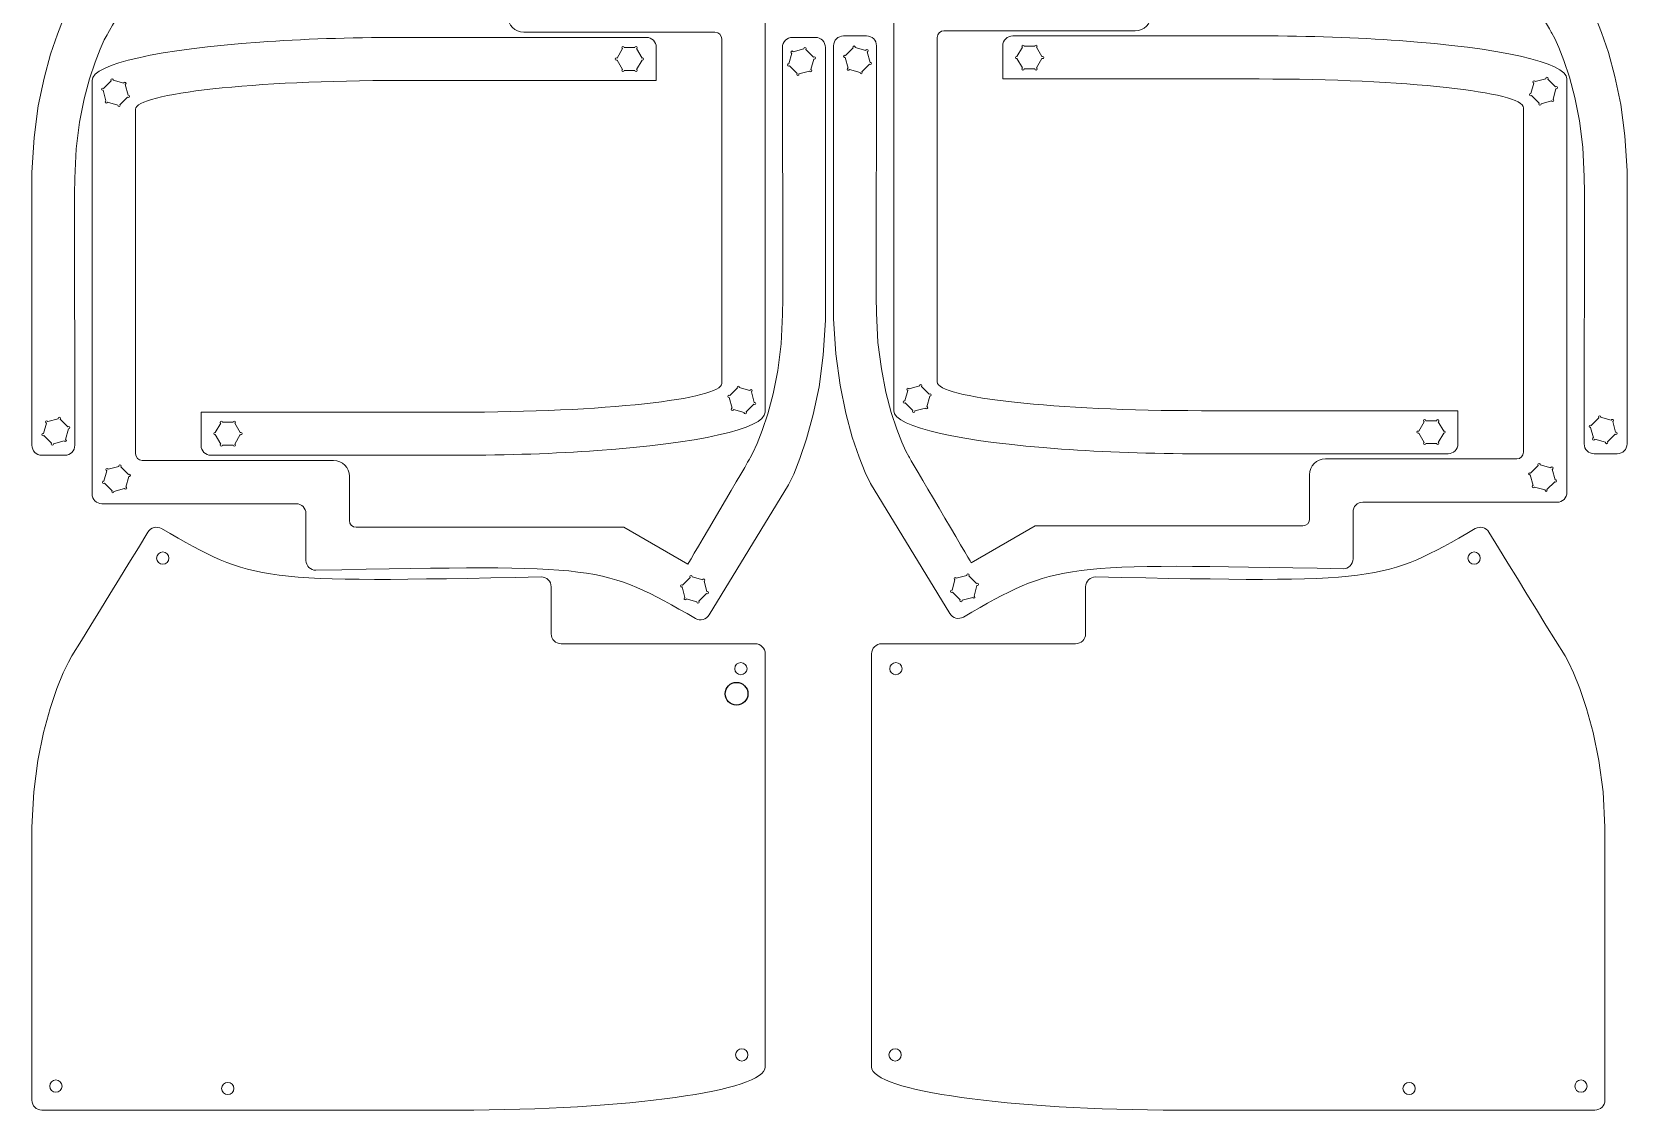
# Model space of a CAD drawing. Header units: inches. Extents: x 0 to 549, y -220 to 384.
# Drawn here: x 0 to 351.4, y 2.2 to 239.6 of the extents above; entities that cross this region are included whole.
import ezdxf

# ---------------------------------------------------------------- set-up
doc = ezdxf.new("R2010")
doc.units = ezdxf.units.IN
doc.header["$MEASUREMENT"] = 0
doc.layers.add('Layer 1', color=7, linetype='Continuous')

msp = doc.modelspace()

# ---------------------------------------------------------------- linework, layer by layer
msp.add_circle((155.21, 93.89), 2.5)
at = {"layer": 'Layer 1', "lineweight": 0}
for points, knots in [([(161.54, 176.82), (161.54, 176.82), (161.54, 246.92), (161.54, 246.92), (161.54, 248.15), (160.55, 249.11), (159.35, 249.11), (159.35, 249.11), (116.59, 249.11), (116.59, 249.11), (115.36, 249.11), (114.41, 250.09), (114.41, 251.29), (114.41, 251.29), (114.41, 261.59), (114.41, 261.59), (114.41, 262.83), (113.42, 263.78), (112.22, 263.78), (49.21, 262.51), (49.21, 262.51), (28.61, 274.4), (27.55, 275), (26.21, 274.65), (25.61, 273.59), (25.61, 273.59), (8.11, 244.98), (8.11, 244.98), (8.11, 244.98), (6.98, 242.58), (6.98, 242.58), (6.98, 242.58), (5.61, 239.16), (5.61, 239.16), (5.61, 239.16), (4.13, 234.78), (4.13, 234.78), (4.13, 234.78), (2.68, 229.49), (2.68, 229.49), (2.68, 229.49), (1.41, 223.35), (1.41, 223.35), (1.41, 223.35), (0.49, 216.4), (0.49, 216.4), (0.49, 216.4), (0, 208.71), (0, 208.71), (0, 208.71), (0, 148.6), (0, 148.6), (0, 147.4), (0.99, 146.41), (2.19, 146.41), (2.19, 146.41), (7.27, 146.41), (7.27, 146.41), (8.5, 146.41), (9.45, 147.4), (9.45, 148.6), (9.45, 148.6), (9.35, 203.95), (9.35, 203.95), (9.35, 203.95), (9.45, 207.41), (9.45, 207.41), (9.45, 207.41), (9.77, 213.9), (9.77, 213.9), (9.77, 213.9), (10.51, 219.76), (10.51, 219.76), (10.51, 219.76), (11.54, 224.91), (11.54, 224.91), (11.54, 224.91), (12.7, 229.35), (12.7, 229.35), (12.7, 229.35), (13.9, 233.02), (13.9, 233.02), (13.9, 233.02), (15.03, 235.88), (15.03, 235.88), (15.03, 235.88), (15.95, 237.89), (15.95, 237.89), (15.95, 237.89), (16.55, 239.02), (16.55, 239.02), (16.55, 239.02), (29.88, 261.7), (30.3, 262.44), (30.3, 262.44), (44.41, 254.29), (44.41, 254.29), (44.41, 254.29), (103.36, 254.29), (103.36, 254.29), (104.21, 254.29), (104.85, 253.62), (104.85, 252.81), (104.85, 252.81), (104.85, 243.07), (104.85, 243.07), (104.85, 241.13), (106.4, 239.58), (108.34, 239.58), (108.34, 239.58), (150.46, 239.58), (150.46, 239.58), (151.31, 239.58), (151.94, 238.91), (151.94, 238.1), (151.94, 238.1), (151.94, 162.25), (151.94, 162.25), (151.94, 158.72), (125.91, 155.9), (93.73, 155.9), (93.73, 155.9), (37.25, 155.9), (37.25, 155.9), (37.25, 155.9), (37.25, 148.6), (37.25, 148.6), (37.25, 147.37), (38.24, 146.41), (39.44, 146.41), (39.44, 146.41), (93.8, 146.41), (93.8, 146.41), (104.88, 146.41), (115.36, 146.8), (124.57, 147.44), (146.51, 149.02), (161.5, 152.2), (161.5, 155.9), (161.54, 155.9), (161.54, 164.72), (161.54, 176.82)], [0, 0, 0, 0, 1, 1, 1, 2, 2, 2, 3, 3, 3, 4, 4, 4, 5, 5, 5, 6, 6, 6, 7, 7, 7, 8, 8, 8, 9, 9, 9, 10, 10, 10, 11, 11, 11, 12, 12, 12, 13, 13, 13, 14, 14, 14, 15, 15, 15, 16, 16, 16, 17, 17, 17, 18, 18, 18, 19, 19, 19, 20, 20, 20, 21, 21, 21, 22, 22, 22, 23, 23, 23, 24, 24, 24, 25, 25, 25, 26, 26, 26, 27, 27, 27, 28, 28, 28, 29, 29, 29, 30, 30, 30, 31, 31, 31, 32, 32, 32, 33, 33, 33, 34, 34, 34, 35, 35, 35, 36, 36, 36, 37, 37, 37, 38, 38, 38, 39, 39, 39, 40, 40, 40, 41, 41, 41, 42, 42, 42, 43, 43, 43, 44, 44, 44, 45, 45, 45, 46, 46, 46, 47, 47, 47, 47]), ([(189.83, 177.15), (189.83, 177.15), (189.83, 247.25), (189.83, 247.25), (189.83, 248.48), (190.81, 249.44), (192.01, 249.44), (192.01, 249.44), (234.77, 249.44), (234.77, 249.44), (236, 249.44), (236.96, 250.42), (236.96, 251.62), (236.96, 251.62), (236.96, 261.92), (236.96, 261.92), (236.96, 263.16), (237.94, 264.11), (239.14, 264.11), (302.15, 262.84), (302.15, 262.84), (322.75, 274.73), (323.81, 275.33), (325.15, 274.98), (325.75, 273.92), (325.75, 273.92), (343.25, 245.31), (343.25, 245.31), (343.25, 245.31), (344.38, 242.91), (344.38, 242.91), (344.38, 242.91), (345.75, 239.49), (345.75, 239.49), (345.75, 239.49), (347.24, 235.11), (347.24, 235.11), (347.24, 235.11), (348.68, 229.82), (348.68, 229.82), (348.68, 229.82), (349.95, 223.68), (349.95, 223.68), (349.95, 223.68), (350.87, 216.73), (350.87, 216.73), (350.87, 216.73), (351.36, 209.04), (351.36, 209.04), (351.36, 209.04), (351.36, 148.93), (351.36, 148.93), (351.36, 147.73), (350.38, 146.74), (349.18, 146.74), (349.18, 146.74), (344.1, 146.74), (344.1, 146.74), (342.86, 146.74), (341.91, 147.73), (341.91, 148.93), (341.91, 148.93), (342.01, 204.28), (342.01, 204.28), (342.01, 204.28), (341.91, 207.74), (341.91, 207.74), (341.91, 207.74), (341.59, 214.23), (341.59, 214.23), (341.59, 214.23), (340.85, 220.09), (340.85, 220.09), (340.85, 220.09), (339.83, 225.24), (339.83, 225.24), (339.83, 225.24), (338.66, 229.68), (338.66, 229.68), (338.66, 229.68), (337.46, 233.35), (337.46, 233.35), (337.46, 233.35), (336.33, 236.21), (336.33, 236.21), (336.33, 236.21), (335.42, 238.22), (335.42, 238.22), (335.42, 238.22), (334.82, 239.35), (334.82, 239.35), (334.82, 239.35), (321.48, 262.03), (321.06, 262.77), (321.06, 262.77), (306.95, 254.62), (306.95, 254.62), (306.95, 254.62), (248, 254.62), (248, 254.62), (247.15, 254.62), (246.52, 253.95), (246.52, 253.14), (246.52, 253.14), (246.52, 243.4), (246.52, 243.4), (246.52, 241.46), (244.97, 239.91), (243.02, 239.91), (243.02, 239.91), (200.9, 239.91), (200.9, 239.91), (200.06, 239.91), (199.42, 239.24), (199.42, 238.43), (199.42, 238.43), (199.42, 162.58), (199.42, 162.58), (199.42, 159.05), (225.46, 156.23), (257.63, 156.23), (257.63, 156.23), (314.11, 156.23), (314.11, 156.23), (314.11, 156.23), (314.11, 148.93), (314.11, 148.93), (314.11, 147.7), (313.12, 146.74), (311.92, 146.74), (311.92, 146.74), (257.56, 146.74), (257.56, 146.74), (246.48, 146.74), (236, 147.13), (226.8, 147.77), (204.85, 149.35), (189.86, 152.53), (189.86, 156.23), (189.83, 156.23), (189.83, 165.05), (189.83, 177.15)], [0, 0, 0, 0, 1, 1, 1, 2, 2, 2, 3, 3, 3, 4, 4, 4, 5, 5, 5, 6, 6, 6, 7, 7, 7, 8, 8, 8, 9, 9, 9, 10, 10, 10, 11, 11, 11, 12, 12, 12, 13, 13, 13, 14, 14, 14, 15, 15, 15, 16, 16, 16, 17, 17, 17, 18, 18, 18, 19, 19, 19, 20, 20, 20, 21, 21, 21, 22, 22, 22, 23, 23, 23, 24, 24, 24, 25, 25, 25, 26, 26, 26, 27, 27, 27, 28, 28, 28, 29, 29, 29, 30, 30, 30, 31, 31, 31, 32, 32, 32, 33, 33, 33, 34, 34, 34, 35, 35, 35, 36, 36, 36, 37, 37, 37, 38, 38, 38, 39, 39, 39, 40, 40, 40, 41, 41, 41, 42, 42, 42, 43, 43, 43, 44, 44, 44, 45, 45, 45, 46, 46, 46, 47, 47, 47, 47]), ([(13.24, 208.03), (13.24, 208.03), (13.24, 137.93), (13.24, 137.93), (13.24, 136.69), (14.23, 135.74), (15.43, 135.74), (15.43, 135.74), (58.19, 135.74), (58.19, 135.74), (59.42, 135.74), (60.37, 134.75), (60.37, 133.55), (60.37, 133.55), (60.37, 123.25), (60.37, 123.25), (60.37, 122.02), (61.36, 121.07), (62.56, 121.07), (125.57, 122.34), (125.57, 122.34), (146.17, 110.45), (147.23, 109.85), (148.57, 110.2), (149.17, 111.26), (149.17, 111.26), (166.66, 139.87), (166.66, 139.87), (166.66, 139.87), (167.79, 142.27), (167.79, 142.27), (167.79, 142.27), (169.17, 145.69), (169.17, 145.69), (169.17, 145.69), (170.65, 150.06), (170.65, 150.06), (170.65, 150.06), (172.1, 155.36), (172.1, 155.36), (172.1, 155.36), (173.37, 161.5), (173.37, 161.5), (173.37, 161.5), (174.28, 168.44), (174.28, 168.44), (174.28, 168.44), (174.78, 176.14), (174.78, 176.14), (174.78, 176.14), (174.78, 236.25), (174.78, 236.25), (174.78, 237.45), (173.79, 238.44), (172.59, 238.44), (172.59, 238.44), (167.51, 238.44), (167.51, 238.44), (166.28, 238.44), (165.32, 237.45), (165.32, 236.25), (165.32, 236.25), (165.43, 180.9), (165.43, 180.9), (165.43, 180.9), (165.32, 177.44), (165.32, 177.44), (165.32, 177.44), (165.01, 170.95), (165.01, 170.95), (165.01, 170.95), (164.27, 165.09), (164.27, 165.09), (164.27, 165.09), (163.24, 159.94), (163.24, 159.94), (163.24, 159.94), (162.08, 155.5), (162.08, 155.5), (162.08, 155.5), (160.88, 151.83), (160.88, 151.83), (160.88, 151.83), (159.75, 148.97), (159.75, 148.97), (159.75, 148.97), (158.83, 146.96), (158.83, 146.96), (158.83, 146.96), (158.23, 145.83), (158.23, 145.83), (158.23, 145.83), (144.9, 123.15), (144.47, 122.41), (144.47, 122.41), (130.36, 130.56), (130.36, 130.56), (130.36, 130.56), (71.41, 130.56), (71.41, 130.56), (70.57, 130.56), (69.93, 131.23), (69.93, 132.04), (69.93, 132.04), (69.93, 141.77), (69.93, 141.77), (69.93, 143.71), (68.38, 145.27), (66.44, 145.27), (66.44, 145.27), (24.32, 145.27), (24.32, 145.27), (23.47, 145.27), (22.84, 145.94), (22.84, 146.75), (22.84, 146.75), (22.84, 222.6), (22.84, 222.6), (22.84, 226.12), (48.87, 228.95), (81.05, 228.95), (81.05, 228.95), (137.53, 228.95), (137.53, 228.95), (137.53, 228.95), (137.53, 236.25), (137.53, 236.25), (137.53, 237.48), (136.54, 238.44), (135.34, 238.44), (135.34, 238.44), (80.97, 238.44), (80.97, 238.44), (69.9, 238.44), (59.42, 238.05), (50.21, 237.41), (28.27, 235.83), (13.28, 232.65), (13.28, 228.95), (13.24, 228.95), (13.24, 220.13), (13.24, 208.03)], [0, 0, 0, 0, 1, 1, 1, 2, 2, 2, 3, 3, 3, 4, 4, 4, 5, 5, 5, 6, 6, 6, 7, 7, 7, 8, 8, 8, 9, 9, 9, 10, 10, 10, 11, 11, 11, 12, 12, 12, 13, 13, 13, 14, 14, 14, 15, 15, 15, 16, 16, 16, 17, 17, 17, 18, 18, 18, 19, 19, 19, 20, 20, 20, 21, 21, 21, 22, 22, 22, 23, 23, 23, 24, 24, 24, 25, 25, 25, 26, 26, 26, 27, 27, 27, 28, 28, 28, 29, 29, 29, 30, 30, 30, 31, 31, 31, 32, 32, 32, 33, 33, 33, 34, 34, 34, 35, 35, 35, 36, 36, 36, 37, 37, 37, 38, 38, 38, 39, 39, 39, 40, 40, 40, 41, 41, 41, 42, 42, 42, 43, 43, 43, 44, 44, 44, 45, 45, 45, 46, 46, 46, 47, 47, 47, 47]), ([(128.74, 233.92), (128.78, 233.92), (128.81, 233.92), (128.88, 233.88), (128.88, 233.88), (130.08, 235.97), (130.08, 235.97), (130.01, 236), (129.94, 236.07), (129.94, 236.18), (129.94, 236.32), (130.05, 236.42), (130.19, 236.42), (130.33, 236.42), (130.43, 236.32), (130.43, 236.18), (130.43, 236.18), (132.83, 236.18), (132.83, 236.18), (132.83, 236.32), (132.94, 236.42), (133.08, 236.42), (133.22, 236.42), (133.33, 236.32), (133.33, 236.18), (133.33, 236.07), (133.26, 236), (133.19, 235.97), (133.19, 235.97), (134.39, 233.88), (134.39, 233.88), (134.42, 233.92), (134.46, 233.92), (134.49, 233.92), (134.63, 233.92), (134.74, 233.81), (134.74, 233.67), (134.74, 233.53), (134.63, 233.43), (134.49, 233.43), (134.46, 233.43), (134.42, 233.43), (134.39, 233.46), (134.39, 233.46), (133.19, 231.38), (133.19, 231.38), (133.26, 231.34), (133.33, 231.27), (133.33, 231.17), (133.33, 231.03), (133.22, 230.92), (133.08, 230.92), (132.94, 230.92), (132.83, 231.03), (132.83, 231.17), (132.83, 231.17), (130.43, 231.17), (130.43, 231.17), (130.43, 231.03), (130.33, 230.92), (130.19, 230.92), (130.05, 230.92), (129.94, 231.03), (129.94, 231.17), (129.94, 231.27), (130.01, 231.34), (130.08, 231.38), (130.08, 231.38), (128.88, 233.46), (128.88, 233.46), (128.85, 233.43), (128.81, 233.43), (128.74, 233.43), (128.6, 233.43), (128.49, 233.53), (128.49, 233.67), (128.49, 233.81), (128.6, 233.92), (128.74, 233.92)], [0, 0, 0, 0, 1, 1, 1, 2, 2, 2, 3, 3, 3, 4, 4, 4, 5, 5, 5, 6, 6, 6, 7, 7, 7, 8, 8, 8, 9, 9, 9, 10, 10, 10, 11, 11, 11, 12, 12, 12, 13, 13, 13, 14, 14, 14, 15, 15, 15, 16, 16, 16, 17, 17, 17, 18, 18, 18, 19, 19, 19, 20, 20, 20, 21, 21, 21, 22, 22, 22, 23, 23, 23, 24, 24, 24, 25, 25, 25, 26, 26, 26, 26]), ([(171.36, 230.92), (171.32, 230.96), (171.32, 230.99), (171.29, 231.03), (171.29, 231.03), (168.96, 230.39), (168.96, 230.39), (168.99, 230.32), (168.96, 230.22), (168.89, 230.15), (168.78, 230.04), (168.64, 230.04), (168.53, 230.15), (168.43, 230.25), (168.43, 230.39), (168.53, 230.5), (168.53, 230.5), (166.84, 232.19), (166.84, 232.19), (166.74, 232.09), (166.59, 232.09), (166.49, 232.19), (166.38, 232.3), (166.38, 232.44), (166.49, 232.54), (166.56, 232.62), (166.66, 232.62), (166.74, 232.62), (166.74, 232.62), (167.37, 234.94), (167.37, 234.94), (167.33, 234.94), (167.3, 234.98), (167.26, 235.01), (167.16, 235.12), (167.16, 235.26), (167.26, 235.37), (167.37, 235.47), (167.51, 235.47), (167.62, 235.37), (167.65, 235.33), (167.65, 235.3), (167.69, 235.26), (167.69, 235.26), (170.02, 235.9), (170.02, 235.9), (169.98, 235.97), (170.02, 236.07), (170.09, 236.14), (170.19, 236.25), (170.33, 236.25), (170.44, 236.14), (170.55, 236.04), (170.55, 235.9), (170.44, 235.79), (170.44, 235.79), (172.13, 234.1), (172.13, 234.1), (172.24, 234.2), (172.38, 234.2), (172.49, 234.1), (172.59, 233.99), (172.59, 233.85), (172.49, 233.74), (172.41, 233.67), (172.34, 233.67), (172.24, 233.67), (172.24, 233.67), (171.6, 231.34), (171.6, 231.34), (171.64, 231.34), (171.67, 231.31), (171.71, 231.27), (171.82, 231.17), (171.82, 231.03), (171.71, 230.92), (171.64, 230.85), (171.46, 230.85), (171.36, 230.92)], [0, 0, 0, 0, 1, 1, 1, 2, 2, 2, 3, 3, 3, 4, 4, 4, 5, 5, 5, 6, 6, 6, 7, 7, 7, 8, 8, 8, 9, 9, 9, 10, 10, 10, 11, 11, 11, 12, 12, 12, 13, 13, 13, 14, 14, 14, 15, 15, 15, 16, 16, 16, 17, 17, 17, 18, 18, 18, 19, 19, 19, 20, 20, 20, 21, 21, 21, 22, 22, 22, 23, 23, 23, 24, 24, 24, 25, 25, 25, 26, 26, 26, 26]), ([(338.12, 208.36), (338.12, 208.36), (338.12, 138.26), (338.12, 138.26), (338.12, 137.02), (337.13, 136.07), (335.93, 136.07), (335.93, 136.07), (293.18, 136.07), (293.18, 136.07), (291.94, 136.07), (290.99, 135.08), (290.99, 133.88), (290.99, 133.88), (290.99, 123.58), (290.99, 123.58), (290.99, 122.35), (290, 121.4), (288.8, 121.4), (225.8, 122.67), (225.8, 122.67), (205.19, 110.78), (204.14, 110.18), (202.8, 110.53), (202.2, 111.59), (202.2, 111.59), (184.7, 140.2), (184.7, 140.2), (184.7, 140.2), (183.57, 142.6), (183.57, 142.6), (183.57, 142.6), (182.19, 146.02), (182.19, 146.02), (182.19, 146.02), (180.71, 150.39), (180.71, 150.39), (180.71, 150.39), (179.27, 155.69), (179.27, 155.69), (179.27, 155.69), (178, 161.82), (178, 161.82), (178, 161.82), (177.08, 168.77), (177.08, 168.77), (177.08, 168.77), (176.58, 176.46), (176.58, 176.46), (176.58, 176.46), (176.58, 236.58), (176.58, 236.58), (176.58, 237.78), (177.57, 238.77), (178.77, 238.77), (178.77, 238.77), (183.85, 238.77), (183.85, 238.77), (185.09, 238.77), (186.04, 237.78), (186.04, 236.58), (186.04, 236.58), (185.93, 181.23), (185.93, 181.23), (185.93, 181.23), (186.04, 177.77), (186.04, 177.77), (186.04, 177.77), (186.36, 171.28), (186.36, 171.28), (186.36, 171.28), (187.1, 165.42), (187.1, 165.42), (187.1, 165.42), (188.12, 160.27), (188.12, 160.27), (188.12, 160.27), (189.28, 155.83), (189.28, 155.83), (189.28, 155.83), (190.48, 152.16), (190.48, 152.16), (190.48, 152.16), (191.61, 149.3), (191.61, 149.3), (191.61, 149.3), (192.53, 147.29), (192.53, 147.29), (192.53, 147.29), (193.13, 146.16), (193.13, 146.16), (193.13, 146.16), (206.46, 123.48), (206.89, 122.74), (206.89, 122.74), (221, 130.89), (221, 130.89), (221, 130.89), (279.95, 130.89), (279.95, 130.89), (280.8, 130.89), (281.43, 131.56), (281.43, 132.37), (281.43, 132.37), (281.43, 142.1), (281.43, 142.1), (281.43, 144.04), (282.98, 145.6), (284.92, 145.6), (284.92, 145.6), (327.04, 145.6), (327.04, 145.6), (327.89, 145.6), (328.53, 146.27), (328.53, 147.08), (328.53, 147.08), (328.53, 222.93), (328.53, 222.93), (328.53, 226.45), (302.49, 229.28), (270.32, 229.28), (270.32, 229.28), (213.84, 229.28), (213.84, 229.28), (213.84, 229.28), (213.84, 236.58), (213.84, 236.58), (213.84, 237.81), (214.83, 238.77), (216.03, 238.77), (216.03, 238.77), (270.39, 238.77), (270.39, 238.77), (281.47, 238.77), (291.94, 238.38), (301.15, 237.74), (323.09, 236.15), (338.09, 232.98), (338.09, 229.28), (338.12, 229.28), (338.12, 220.46), (338.12, 208.36)], [0, 0, 0, 0, 1, 1, 1, 2, 2, 2, 3, 3, 3, 4, 4, 4, 5, 5, 5, 6, 6, 6, 7, 7, 7, 8, 8, 8, 9, 9, 9, 10, 10, 10, 11, 11, 11, 12, 12, 12, 13, 13, 13, 14, 14, 14, 15, 15, 15, 16, 16, 16, 17, 17, 17, 18, 18, 18, 19, 19, 19, 20, 20, 20, 21, 21, 21, 22, 22, 22, 23, 23, 23, 24, 24, 24, 25, 25, 25, 26, 26, 26, 27, 27, 27, 28, 28, 28, 29, 29, 29, 30, 30, 30, 31, 31, 31, 32, 32, 32, 33, 33, 33, 34, 34, 34, 35, 35, 35, 36, 36, 36, 37, 37, 37, 38, 38, 38, 39, 39, 39, 40, 40, 40, 41, 41, 41, 42, 42, 42, 43, 43, 43, 44, 44, 44, 45, 45, 45, 46, 46, 46, 47, 47, 47, 47]), ([(180.01, 231.25), (180.04, 231.29), (180.04, 231.32), (180.08, 231.36), (180.08, 231.36), (182.41, 230.72), (182.41, 230.72), (182.37, 230.65), (182.41, 230.55), (182.48, 230.48), (182.58, 230.37), (182.72, 230.37), (182.83, 230.48), (182.93, 230.58), (182.93, 230.72), (182.83, 230.83), (182.83, 230.83), (184.52, 232.52), (184.52, 232.52), (184.63, 232.42), (184.77, 232.42), (184.87, 232.52), (184.98, 232.63), (184.98, 232.77), (184.87, 232.87), (184.8, 232.94), (184.7, 232.94), (184.63, 232.94), (184.63, 232.94), (183.99, 235.27), (183.99, 235.27), (184.03, 235.27), (184.06, 235.31), (184.1, 235.34), (184.2, 235.45), (184.2, 235.59), (184.1, 235.7), (183.99, 235.8), (183.85, 235.8), (183.75, 235.7), (183.71, 235.66), (183.71, 235.63), (183.68, 235.59), (183.68, 235.59), (181.35, 236.23), (181.35, 236.23), (181.38, 236.3), (181.35, 236.4), (181.28, 236.47), (181.17, 236.58), (181.03, 236.58), (180.92, 236.47), (180.82, 236.37), (180.82, 236.23), (180.92, 236.12), (180.92, 236.12), (179.23, 234.43), (179.23, 234.43), (179.12, 234.53), (178.98, 234.53), (178.88, 234.43), (178.77, 234.32), (178.77, 234.18), (178.88, 234.07), (178.95, 234), (179.02, 234), (179.12, 234), (179.12, 234), (179.76, 231.67), (179.76, 231.67), (179.72, 231.67), (179.69, 231.64), (179.65, 231.6), (179.55, 231.5), (179.55, 231.36), (179.65, 231.25), (179.72, 231.18), (179.9, 231.18), (180.01, 231.25)], [0, 0, 0, 0, 1, 1, 1, 2, 2, 2, 3, 3, 3, 4, 4, 4, 5, 5, 5, 6, 6, 6, 7, 7, 7, 8, 8, 8, 9, 9, 9, 10, 10, 10, 11, 11, 11, 12, 12, 12, 13, 13, 13, 14, 14, 14, 15, 15, 15, 16, 16, 16, 17, 17, 17, 18, 18, 18, 19, 19, 19, 20, 20, 20, 21, 21, 21, 22, 22, 22, 23, 23, 23, 24, 24, 24, 25, 25, 25, 26, 26, 26, 26]), ([(222.62, 234.25), (222.59, 234.25), (222.55, 234.25), (222.48, 234.21), (222.48, 234.21), (221.28, 236.3), (221.28, 236.3), (221.35, 236.33), (221.42, 236.4), (221.42, 236.51), (221.42, 236.65), (221.32, 236.75), (221.18, 236.75), (221.03, 236.75), (220.93, 236.65), (220.93, 236.51), (220.93, 236.51), (218.53, 236.51), (218.53, 236.51), (218.53, 236.65), (218.42, 236.75), (218.28, 236.75), (218.14, 236.75), (218.04, 236.65), (218.04, 236.51), (218.04, 236.4), (218.11, 236.33), (218.18, 236.3), (218.18, 236.3), (216.98, 234.21), (216.98, 234.21), (216.94, 234.25), (216.91, 234.25), (216.87, 234.25), (216.73, 234.25), (216.62, 234.14), (216.62, 234), (216.62, 233.86), (216.73, 233.76), (216.87, 233.76), (216.91, 233.76), (216.94, 233.76), (216.98, 233.79), (216.98, 233.79), (218.18, 231.71), (218.18, 231.71), (218.11, 231.67), (218.04, 231.6), (218.04, 231.5), (218.04, 231.36), (218.14, 231.25), (218.28, 231.25), (218.42, 231.25), (218.53, 231.36), (218.53, 231.5), (218.53, 231.5), (220.93, 231.5), (220.93, 231.5), (220.93, 231.36), (221.03, 231.25), (221.18, 231.25), (221.32, 231.25), (221.42, 231.36), (221.42, 231.5), (221.42, 231.6), (221.35, 231.67), (221.28, 231.71), (221.28, 231.71), (222.48, 233.79), (222.48, 233.79), (222.52, 233.76), (222.55, 233.76), (222.62, 233.76), (222.76, 233.76), (222.87, 233.86), (222.87, 234), (222.87, 234.14), (222.76, 234.25), (222.62, 234.25)], [0, 0, 0, 0, 1, 1, 1, 2, 2, 2, 3, 3, 3, 4, 4, 4, 5, 5, 5, 6, 6, 6, 7, 7, 7, 8, 8, 8, 9, 9, 9, 10, 10, 10, 11, 11, 11, 12, 12, 12, 13, 13, 13, 14, 14, 14, 15, 15, 15, 16, 16, 16, 17, 17, 17, 18, 18, 18, 19, 19, 19, 20, 20, 20, 21, 21, 21, 22, 22, 22, 23, 23, 23, 24, 24, 24, 25, 25, 25, 26, 26, 26, 26]), ([(20.65, 228.13), (20.61, 228.1), (20.58, 228.1), (20.54, 228.06), (20.54, 228.06), (21.18, 225.74), (21.18, 225.74), (21.25, 225.77), (21.36, 225.74), (21.43, 225.67), (21.53, 225.56), (21.53, 225.42), (21.43, 225.31), (21.32, 225.21), (21.18, 225.21), (21.07, 225.31), (21.07, 225.31), (19.38, 223.62), (19.38, 223.62), (19.49, 223.51), (19.49, 223.37), (19.38, 223.27), (19.27, 223.16), (19.13, 223.16), (19.03, 223.27), (18.96, 223.34), (18.96, 223.44), (18.96, 223.51), (18.96, 223.51), (16.63, 224.15), (16.63, 224.15), (16.63, 224.11), (16.59, 224.08), (16.56, 224.04), (16.45, 223.94), (16.31, 223.94), (16.2, 224.04), (16.1, 224.15), (16.1, 224.29), (16.2, 224.4), (16.24, 224.43), (16.28, 224.43), (16.31, 224.47), (16.31, 224.47), (15.68, 226.79), (15.68, 226.79), (15.61, 226.76), (15.5, 226.79), (15.43, 226.86), (15.32, 226.97), (15.32, 227.11), (15.43, 227.22), (15.53, 227.32), (15.68, 227.32), (15.78, 227.22), (15.78, 227.22), (17.47, 228.91), (17.47, 228.91), (17.37, 229.02), (17.37, 229.16), (17.47, 229.26), (17.58, 229.37), (17.72, 229.37), (17.83, 229.26), (17.9, 229.19), (17.9, 229.09), (17.9, 229.02), (17.9, 229.02), (20.23, 228.38), (20.23, 228.38), (20.23, 228.42), (20.26, 228.45), (20.3, 228.49), (20.4, 228.59), (20.54, 228.59), (20.65, 228.49), (20.76, 228.38), (20.76, 228.24), (20.65, 228.13)], [0, 0, 0, 0, 1, 1, 1, 2, 2, 2, 3, 3, 3, 4, 4, 4, 5, 5, 5, 6, 6, 6, 7, 7, 7, 8, 8, 8, 9, 9, 9, 10, 10, 10, 11, 11, 11, 12, 12, 12, 13, 13, 13, 14, 14, 14, 15, 15, 15, 16, 16, 16, 17, 17, 17, 18, 18, 18, 19, 19, 19, 20, 20, 20, 21, 21, 21, 22, 22, 22, 23, 23, 23, 24, 24, 24, 25, 25, 25, 26, 26, 26, 26]), ([(330.71, 228.46), (330.75, 228.43), (330.78, 228.43), (330.82, 228.39), (330.82, 228.39), (330.18, 226.07), (330.18, 226.07), (330.11, 226.1), (330.01, 226.07), (329.94, 225.99), (329.83, 225.89), (329.83, 225.75), (329.94, 225.64), (330.04, 225.54), (330.18, 225.54), (330.29, 225.64), (330.29, 225.64), (331.98, 223.95), (331.98, 223.95), (331.88, 223.84), (331.88, 223.7), (331.98, 223.6), (332.09, 223.49), (332.23, 223.49), (332.34, 223.6), (332.41, 223.67), (332.41, 223.77), (332.41, 223.84), (332.41, 223.84), (334.73, 224.48), (334.73, 224.48), (334.73, 224.44), (334.77, 224.41), (334.81, 224.37), (334.91, 224.27), (335.05, 224.27), (335.16, 224.37), (335.26, 224.48), (335.26, 224.62), (335.16, 224.72), (335.12, 224.76), (335.09, 224.76), (335.05, 224.8), (335.05, 224.8), (335.69, 227.12), (335.69, 227.12), (335.76, 227.09), (335.86, 227.12), (335.93, 227.19), (336.04, 227.3), (336.04, 227.44), (335.93, 227.55), (335.83, 227.65), (335.69, 227.65), (335.58, 227.55), (335.58, 227.55), (333.89, 229.24), (333.89, 229.24), (333.99, 229.35), (333.99, 229.49), (333.89, 229.59), (333.78, 229.7), (333.64, 229.7), (333.54, 229.59), (333.46, 229.52), (333.46, 229.42), (333.46, 229.35), (333.46, 229.35), (331.14, 228.71), (331.14, 228.71), (331.14, 228.75), (331.1, 228.78), (331.07, 228.82), (330.96, 228.92), (330.82, 228.92), (330.71, 228.82), (330.61, 228.71), (330.61, 228.57), (330.71, 228.46)], [0, 0, 0, 0, 1, 1, 1, 2, 2, 2, 3, 3, 3, 4, 4, 4, 5, 5, 5, 6, 6, 6, 7, 7, 7, 8, 8, 8, 9, 9, 9, 10, 10, 10, 11, 11, 11, 12, 12, 12, 13, 13, 13, 14, 14, 14, 15, 15, 15, 16, 16, 16, 17, 17, 17, 18, 18, 18, 19, 19, 19, 20, 20, 20, 21, 21, 21, 22, 22, 22, 23, 23, 23, 24, 24, 24, 25, 25, 25, 26, 26, 26, 26]), ([(154.13, 156.71), (154.16, 156.75), (154.2, 156.75), (154.23, 156.78), (154.23, 156.78), (153.6, 159.11), (153.6, 159.11), (153.53, 159.08), (153.42, 159.11), (153.35, 159.18), (153.25, 159.29), (153.25, 159.43), (153.35, 159.54), (153.46, 159.64), (153.6, 159.64), (153.71, 159.54), (153.71, 159.54), (155.4, 161.23), (155.4, 161.23), (155.29, 161.34), (155.29, 161.48), (155.4, 161.58), (155.5, 161.69), (155.65, 161.69), (155.75, 161.58), (155.82, 161.51), (155.82, 161.41), (155.82, 161.34), (155.82, 161.34), (158.15, 160.7), (158.15, 160.7), (158.15, 160.74), (158.19, 160.77), (158.22, 160.81), (158.33, 160.91), (158.47, 160.91), (158.57, 160.81), (158.68, 160.7), (158.68, 160.56), (158.57, 160.45), (158.54, 160.42), (158.5, 160.42), (158.47, 160.38), (158.47, 160.38), (159.1, 158.05), (159.1, 158.05), (159.17, 158.09), (159.28, 158.05), (159.35, 157.98), (159.46, 157.88), (159.46, 157.74), (159.35, 157.63), (159.24, 157.53), (159.1, 157.53), (159, 157.63), (159, 157.63), (157.3, 155.94), (157.3, 155.94), (157.41, 155.83), (157.41, 155.69), (157.3, 155.59), (157.2, 155.48), (157.06, 155.48), (156.95, 155.59), (156.88, 155.66), (156.88, 155.76), (156.88, 155.83), (156.88, 155.83), (154.55, 156.47), (154.55, 156.47), (154.55, 156.43), (154.52, 156.4), (154.48, 156.36), (154.38, 156.26), (154.23, 156.26), (154.13, 156.36), (154.02, 156.47), (154.02, 156.61), (154.13, 156.71)], [0, 0, 0, 0, 1, 1, 1, 2, 2, 2, 3, 3, 3, 4, 4, 4, 5, 5, 5, 6, 6, 6, 7, 7, 7, 8, 8, 8, 9, 9, 9, 10, 10, 10, 11, 11, 11, 12, 12, 12, 13, 13, 13, 14, 14, 14, 15, 15, 15, 16, 16, 16, 17, 17, 17, 18, 18, 18, 19, 19, 19, 20, 20, 20, 21, 21, 21, 22, 22, 22, 23, 23, 23, 24, 24, 24, 25, 25, 25, 26, 26, 26, 26]), ([(197.23, 157.04), (197.2, 157.08), (197.16, 157.08), (197.13, 157.11), (197.13, 157.11), (197.76, 159.44), (197.76, 159.44), (197.83, 159.41), (197.94, 159.44), (198.01, 159.51), (198.12, 159.62), (198.12, 159.76), (198.01, 159.87), (197.9, 159.97), (197.76, 159.97), (197.66, 159.87), (197.66, 159.87), (195.96, 161.56), (195.96, 161.56), (196.07, 161.67), (196.07, 161.81), (195.96, 161.91), (195.86, 162.02), (195.72, 162.02), (195.61, 161.91), (195.54, 161.84), (195.54, 161.74), (195.54, 161.67), (195.54, 161.67), (193.21, 161.03), (193.21, 161.03), (193.21, 161.07), (193.18, 161.1), (193.14, 161.14), (193.04, 161.24), (192.9, 161.24), (192.79, 161.14), (192.68, 161.03), (192.68, 160.89), (192.79, 160.78), (192.82, 160.75), (192.86, 160.75), (192.9, 160.71), (192.9, 160.71), (192.26, 158.38), (192.26, 158.38), (192.19, 158.42), (192.08, 158.38), (192.01, 158.31), (191.91, 158.21), (191.91, 158.07), (192.01, 157.96), (192.12, 157.86), (192.26, 157.86), (192.37, 157.96), (192.37, 157.96), (194.06, 156.27), (194.06, 156.27), (193.95, 156.16), (193.95, 156.02), (194.06, 155.91), (194.17, 155.81), (194.31, 155.81), (194.41, 155.91), (194.48, 155.99), (194.48, 156.09), (194.48, 156.16), (194.48, 156.16), (196.81, 156.8), (196.81, 156.8), (196.81, 156.76), (196.85, 156.73), (196.88, 156.69), (196.99, 156.59), (197.13, 156.59), (197.23, 156.69), (197.34, 156.8), (197.34, 156.94), (197.23, 157.04)], [0, 0, 0, 0, 1, 1, 1, 2, 2, 2, 3, 3, 3, 4, 4, 4, 5, 5, 5, 6, 6, 6, 7, 7, 7, 8, 8, 8, 9, 9, 9, 10, 10, 10, 11, 11, 11, 12, 12, 12, 13, 13, 13, 14, 14, 14, 15, 15, 15, 16, 16, 16, 17, 17, 17, 18, 18, 18, 19, 19, 19, 20, 20, 20, 21, 21, 21, 22, 22, 22, 23, 23, 23, 24, 24, 24, 25, 25, 25, 26, 26, 26, 26]), ([(3.42, 153.93), (3.46, 153.89), (3.46, 153.86), (3.49, 153.82), (3.49, 153.82), (5.82, 154.46), (5.82, 154.46), (5.79, 154.53), (5.82, 154.63), (5.89, 154.7), (6, 154.81), (6.14, 154.81), (6.24, 154.7), (6.35, 154.6), (6.35, 154.46), (6.24, 154.35), (6.24, 154.35), (7.94, 152.66), (7.94, 152.66), (8.04, 152.76), (8.18, 152.76), (8.29, 152.66), (8.4, 152.55), (8.4, 152.41), (8.29, 152.3), (8.22, 152.23), (8.11, 152.23), (8.04, 152.23), (8.04, 152.23), (7.41, 149.91), (7.41, 149.91), (7.44, 149.91), (7.48, 149.87), (7.51, 149.83), (7.62, 149.73), (7.62, 149.59), (7.51, 149.48), (7.41, 149.38), (7.27, 149.38), (7.16, 149.48), (7.13, 149.52), (7.13, 149.55), (7.09, 149.59), (7.09, 149.59), (4.76, 148.95), (4.76, 148.95), (4.8, 148.88), (4.76, 148.78), (4.69, 148.71), (4.59, 148.6), (4.45, 148.6), (4.34, 148.71), (4.23, 148.81), (4.23, 148.95), (4.34, 149.06), (4.34, 149.06), (2.65, 150.75), (2.65, 150.75), (2.54, 150.65), (2.4, 150.65), (2.29, 150.75), (2.19, 150.86), (2.19, 151), (2.29, 151.1), (2.36, 151.18), (2.43, 151.18), (2.54, 151.18), (2.54, 151.18), (3.18, 153.5), (3.18, 153.5), (3.14, 153.5), (3.1, 153.54), (3.07, 153.57), (2.96, 153.68), (2.96, 153.82), (3.07, 153.93), (3.14, 154), (3.32, 154), (3.42, 153.93)], [0, 0, 0, 0, 1, 1, 1, 2, 2, 2, 3, 3, 3, 4, 4, 4, 5, 5, 5, 6, 6, 6, 7, 7, 7, 8, 8, 8, 9, 9, 9, 10, 10, 10, 11, 11, 11, 12, 12, 12, 13, 13, 13, 14, 14, 14, 15, 15, 15, 16, 16, 16, 17, 17, 17, 18, 18, 18, 19, 19, 19, 20, 20, 20, 21, 21, 21, 22, 22, 22, 23, 23, 23, 24, 24, 24, 25, 25, 25, 26, 26, 26, 26]), ([(347.94, 154.26), (347.91, 154.22), (347.91, 154.19), (347.87, 154.15), (347.87, 154.15), (345.54, 154.79), (345.54, 154.79), (345.58, 154.86), (345.54, 154.96), (345.47, 155.03), (345.37, 155.14), (345.22, 155.14), (345.12, 155.03), (345.01, 154.93), (345.01, 154.79), (345.12, 154.68), (345.12, 154.68), (343.43, 152.99), (343.43, 152.99), (343.32, 153.09), (343.18, 153.09), (343.07, 152.99), (342.97, 152.88), (342.97, 152.74), (343.07, 152.63), (343.14, 152.56), (343.25, 152.56), (343.32, 152.56), (343.32, 152.56), (343.95, 150.24), (343.95, 150.24), (343.92, 150.24), (343.88, 150.2), (343.85, 150.16), (343.74, 150.06), (343.74, 149.92), (343.85, 149.81), (343.95, 149.71), (344.1, 149.71), (344.2, 149.81), (344.24, 149.85), (344.24, 149.88), (344.27, 149.92), (344.27, 149.92), (346.6, 149.28), (346.6, 149.28), (346.57, 149.21), (346.6, 149.11), (346.67, 149.04), (346.78, 148.93), (346.92, 148.93), (347.02, 149.04), (347.13, 149.14), (347.13, 149.28), (347.02, 149.39), (347.02, 149.39), (348.72, 151.08), (348.72, 151.08), (348.82, 150.98), (348.96, 150.98), (349.07, 151.08), (349.18, 151.19), (349.18, 151.33), (349.07, 151.43), (349, 151.5), (348.93, 151.5), (348.82, 151.5), (348.82, 151.5), (348.19, 153.83), (348.19, 153.83), (348.22, 153.83), (348.26, 153.87), (348.29, 153.9), (348.4, 154.01), (348.4, 154.15), (348.29, 154.26), (348.22, 154.33), (348.05, 154.33), (347.94, 154.26)], [0, 0, 0, 0, 1, 1, 1, 2, 2, 2, 3, 3, 3, 4, 4, 4, 5, 5, 5, 6, 6, 6, 7, 7, 7, 8, 8, 8, 9, 9, 9, 10, 10, 10, 11, 11, 11, 12, 12, 12, 13, 13, 13, 14, 14, 14, 15, 15, 15, 16, 16, 16, 17, 17, 17, 18, 18, 18, 19, 19, 19, 20, 20, 20, 21, 21, 21, 22, 22, 22, 23, 23, 23, 24, 24, 24, 25, 25, 25, 26, 26, 26, 26]), ([(46.04, 150.93), (46, 150.93), (45.97, 150.93), (45.9, 150.96), (45.9, 150.96), (44.7, 148.88), (44.7, 148.88), (44.77, 148.85), (44.84, 148.78), (44.84, 148.67), (44.84, 148.53), (44.73, 148.42), (44.59, 148.42), (44.45, 148.42), (44.34, 148.53), (44.34, 148.67), (44.34, 148.67), (41.95, 148.67), (41.95, 148.67), (41.95, 148.53), (41.84, 148.42), (41.7, 148.42), (41.56, 148.42), (41.45, 148.53), (41.45, 148.67), (41.45, 148.78), (41.52, 148.85), (41.59, 148.88), (41.59, 148.88), (40.39, 150.96), (40.39, 150.96), (40.36, 150.93), (40.32, 150.93), (40.29, 150.93), (40.15, 150.93), (40.04, 151.03), (40.04, 151.18), (40.04, 151.32), (40.15, 151.42), (40.29, 151.42), (40.32, 151.42), (40.36, 151.42), (40.39, 151.39), (40.39, 151.39), (41.59, 153.47), (41.59, 153.47), (41.52, 153.5), (41.45, 153.57), (41.45, 153.68), (41.45, 153.82), (41.56, 153.93), (41.7, 153.93), (41.84, 153.93), (41.95, 153.82), (41.95, 153.68), (41.95, 153.68), (44.34, 153.68), (44.34, 153.68), (44.34, 153.82), (44.45, 153.93), (44.59, 153.93), (44.73, 153.93), (44.84, 153.82), (44.84, 153.68), (44.84, 153.57), (44.77, 153.5), (44.7, 153.47), (44.7, 153.47), (45.9, 151.39), (45.9, 151.39), (45.93, 151.42), (45.97, 151.42), (46.04, 151.42), (46.18, 151.42), (46.28, 151.32), (46.28, 151.18), (46.28, 151.03), (46.18, 150.93), (46.04, 150.93)], [0, 0, 0, 0, 1, 1, 1, 2, 2, 2, 3, 3, 3, 4, 4, 4, 5, 5, 5, 6, 6, 6, 7, 7, 7, 8, 8, 8, 9, 9, 9, 10, 10, 10, 11, 11, 11, 12, 12, 12, 13, 13, 13, 14, 14, 14, 15, 15, 15, 16, 16, 16, 17, 17, 17, 18, 18, 18, 19, 19, 19, 20, 20, 20, 21, 21, 21, 22, 22, 22, 23, 23, 23, 24, 24, 24, 25, 25, 25, 26, 26, 26, 26]), ([(305.33, 151.26), (305.36, 151.26), (305.4, 151.26), (305.47, 151.29), (305.47, 151.29), (306.67, 149.21), (306.67, 149.21), (306.6, 149.18), (306.52, 149.11), (306.52, 149), (306.52, 148.86), (306.63, 148.75), (306.77, 148.75), (306.91, 148.75), (307.02, 148.86), (307.02, 149), (307.02, 149), (309.42, 149), (309.42, 149), (309.42, 148.86), (309.52, 148.75), (309.66, 148.75), (309.81, 148.75), (309.91, 148.86), (309.91, 149), (309.91, 149.11), (309.84, 149.18), (309.77, 149.21), (309.77, 149.21), (310.97, 151.29), (310.97, 151.29), (311.01, 151.26), (311.04, 151.26), (311.08, 151.26), (311.22, 151.26), (311.32, 151.36), (311.32, 151.5), (311.32, 151.65), (311.22, 151.75), (311.08, 151.75), (311.04, 151.75), (311.01, 151.75), (310.97, 151.72), (310.97, 151.72), (309.77, 153.8), (309.77, 153.8), (309.84, 153.83), (309.91, 153.9), (309.91, 154.01), (309.91, 154.15), (309.81, 154.26), (309.66, 154.26), (309.52, 154.26), (309.42, 154.15), (309.42, 154.01), (309.42, 154.01), (307.02, 154.01), (307.02, 154.01), (307.02, 154.15), (306.91, 154.26), (306.77, 154.26), (306.63, 154.26), (306.52, 154.15), (306.52, 154.01), (306.52, 153.9), (306.6, 153.83), (306.67, 153.8), (306.67, 153.8), (305.47, 151.72), (305.47, 151.72), (305.43, 151.75), (305.4, 151.75), (305.33, 151.75), (305.18, 151.75), (305.08, 151.65), (305.08, 151.5), (305.08, 151.36), (305.18, 151.26), (305.33, 151.26)], [0, 0, 0, 0, 1, 1, 1, 2, 2, 2, 3, 3, 3, 4, 4, 4, 5, 5, 5, 6, 6, 6, 7, 7, 7, 8, 8, 8, 9, 9, 9, 10, 10, 10, 11, 11, 11, 12, 12, 12, 13, 13, 13, 14, 14, 14, 15, 15, 15, 16, 16, 16, 17, 17, 17, 18, 18, 18, 19, 19, 19, 20, 20, 20, 21, 21, 21, 22, 22, 22, 23, 23, 23, 24, 24, 24, 25, 25, 25, 26, 26, 26, 26]), ([(20.47, 138.99), (20.44, 139.02), (20.44, 139.06), (20.4, 139.09), (20.4, 139.09), (18.07, 138.46), (18.07, 138.46), (18.11, 138.39), (18.07, 138.28), (18, 138.21), (17.9, 138.11), (17.76, 138.11), (17.65, 138.21), (17.55, 138.32), (17.55, 138.46), (17.65, 138.56), (17.65, 138.56), (15.96, 140.26), (15.96, 140.26), (15.85, 140.15), (15.71, 140.15), (15.61, 140.26), (15.5, 140.36), (15.5, 140.5), (15.61, 140.61), (15.68, 140.68), (15.78, 140.68), (15.85, 140.68), (15.85, 140.68), (16.49, 143.01), (16.49, 143.01), (16.45, 143.01), (16.42, 143.04), (16.38, 143.08), (16.28, 143.19), (16.28, 143.33), (16.38, 143.43), (16.49, 143.54), (16.63, 143.54), (16.73, 143.43), (16.77, 143.4), (16.77, 143.36), (16.8, 143.33), (16.8, 143.33), (19.13, 143.96), (19.13, 143.96), (19.1, 144.03), (19.13, 144.14), (19.2, 144.21), (19.31, 144.31), (19.45, 144.31), (19.56, 144.21), (19.66, 144.1), (19.66, 143.96), (19.56, 143.86), (19.56, 143.86), (21.25, 142.16), (21.25, 142.16), (21.36, 142.27), (21.5, 142.27), (21.6, 142.16), (21.71, 142.06), (21.71, 141.92), (21.6, 141.81), (21.53, 141.74), (21.43, 141.74), (21.36, 141.74), (21.36, 141.74), (20.72, 139.41), (20.72, 139.41), (20.76, 139.41), (20.79, 139.38), (20.83, 139.34), (20.93, 139.23), (20.93, 139.09), (20.83, 138.99), (20.72, 138.92), (20.58, 138.92), (20.47, 138.99)], [0, 0, 0, 0, 1, 1, 1, 2, 2, 2, 3, 3, 3, 4, 4, 4, 5, 5, 5, 6, 6, 6, 7, 7, 7, 8, 8, 8, 9, 9, 9, 10, 10, 10, 11, 11, 11, 12, 12, 12, 13, 13, 13, 14, 14, 14, 15, 15, 15, 16, 16, 16, 17, 17, 17, 18, 18, 18, 19, 19, 19, 20, 20, 20, 21, 21, 21, 22, 22, 22, 23, 23, 23, 24, 24, 24, 25, 25, 25, 26, 26, 26, 26]), ([(330.89, 139.32), (330.92, 139.35), (330.92, 139.39), (330.96, 139.42), (330.96, 139.42), (333.29, 138.79), (333.29, 138.79), (333.25, 138.72), (333.29, 138.61), (333.36, 138.54), (333.46, 138.44), (333.61, 138.44), (333.71, 138.54), (333.82, 138.65), (333.82, 138.79), (333.71, 138.89), (333.71, 138.89), (335.41, 140.59), (335.41, 140.59), (335.51, 140.48), (335.65, 140.48), (335.76, 140.59), (335.86, 140.69), (335.86, 140.83), (335.76, 140.94), (335.69, 141.01), (335.58, 141.01), (335.51, 141.01), (335.51, 141.01), (334.88, 143.34), (334.88, 143.34), (334.91, 143.34), (334.95, 143.37), (334.98, 143.41), (335.09, 143.52), (335.09, 143.66), (334.98, 143.76), (334.88, 143.87), (334.73, 143.87), (334.63, 143.76), (334.59, 143.73), (334.59, 143.69), (334.56, 143.66), (334.56, 143.66), (332.23, 144.29), (332.23, 144.29), (332.27, 144.36), (332.23, 144.47), (332.16, 144.54), (332.05, 144.64), (331.91, 144.64), (331.81, 144.54), (331.7, 144.43), (331.7, 144.29), (331.81, 144.19), (331.81, 144.19), (330.11, 142.49), (330.11, 142.49), (330.01, 142.6), (329.87, 142.6), (329.76, 142.49), (329.65, 142.39), (329.65, 142.25), (329.76, 142.14), (329.83, 142.07), (329.94, 142.07), (330.01, 142.07), (330.01, 142.07), (330.64, 139.74), (330.64, 139.74), (330.61, 139.74), (330.57, 139.71), (330.54, 139.67), (330.43, 139.56), (330.43, 139.42), (330.54, 139.32), (330.64, 139.25), (330.78, 139.25), (330.89, 139.32)], [0, 0, 0, 0, 1, 1, 1, 2, 2, 2, 3, 3, 3, 4, 4, 4, 5, 5, 5, 6, 6, 6, 7, 7, 7, 8, 8, 8, 9, 9, 9, 10, 10, 10, 11, 11, 11, 12, 12, 12, 13, 13, 13, 14, 14, 14, 15, 15, 15, 16, 16, 16, 17, 17, 17, 18, 18, 18, 19, 19, 19, 20, 20, 20, 21, 21, 21, 22, 22, 22, 23, 23, 23, 24, 24, 24, 25, 25, 25, 26, 26, 26, 26]), ([(0, 64.51), (0, 64.51), (0.39, 72.25), (0.39, 72.25), (0.39, 72.25), (1.32, 79.22), (1.32, 79.22), (1.32, 79.22), (2.58, 85.37), (2.58, 85.37), (2.58, 85.37), (4.03, 90.66), (4.03, 90.66), (4.03, 90.66), (5.52, 95.04), (5.52, 95.04), (5.52, 95.04), (6.91, 98.46), (6.91, 98.46), (6.91, 98.46), (8.05, 100.86), (8.05, 100.86), (8.05, 100.86), (8.79, 102.2), (8.79, 102.2), (8.79, 102.2), (10.89, 105.61), (10.89, 105.61), (10.89, 105.61), (12.99, 109.02), (12.99, 109.02), (12.99, 109.02), (15.08, 112.42), (15.08, 112.42), (15.08, 112.42), (17.18, 115.83), (17.18, 115.83), (17.18, 115.83), (19.27, 119.24), (19.27, 119.24), (19.27, 119.24), (21.37, 122.65), (21.37, 122.65), (21.37, 122.65), (23.46, 126.05), (23.46, 126.05), (23.46, 126.05), (25.56, 129.44), (25.56, 129.44), (26.17, 130.5), (27.51, 130.86), (28.56, 130.25), (49.18, 118.35), (49.18, 118.35), (112.18, 119.62), (113.4, 119.62), (114.38, 118.64), (114.38, 117.42), (114.38, 117.42), (114.38, 107.1), (114.38, 107.1), (114.38, 105.88), (115.37, 104.89), (116.59, 104.89), (116.59, 104.89), (159.33, 104.89), (159.33, 104.89), (160.54, 104.89), (161.53, 103.91), (161.53, 102.69), (161.53, 102.69), (161.53, 11.69), (161.53, 11.69), (161.53, 6.44), (131.24, 2.19), (93.82, 2.19), (93.82, 2.19), (2.2, 2.19), (2.2, 2.19), (0.98, 2.19), (0, 3.17), (0, 4.39), (0, 4.39), (0, 64.51), (0, 64.51)], [0, 0, 0, 0, 1, 1, 1, 2, 2, 2, 3, 3, 3, 4, 4, 4, 5, 5, 5, 6, 6, 6, 7, 7, 7, 8, 8, 8, 9, 9, 9, 10, 10, 10, 11, 11, 11, 12, 12, 12, 13, 13, 13, 14, 14, 14, 15, 15, 15, 16, 16, 16, 17, 17, 17, 18, 18, 18, 19, 19, 19, 20, 20, 20, 21, 21, 21, 22, 22, 22, 23, 23, 23, 24, 24, 24, 25, 25, 25, 26, 26, 26, 27, 27, 27, 28, 28, 28, 28]), ([(346.48, 64.51), (346.48, 64.51), (346.09, 72.25), (346.09, 72.25), (346.09, 72.25), (345.16, 79.22), (345.16, 79.22), (345.16, 79.22), (343.9, 85.37), (343.9, 85.37), (343.9, 85.37), (342.45, 90.66), (342.45, 90.66), (342.45, 90.66), (340.96, 95.04), (340.96, 95.04), (340.96, 95.04), (339.57, 98.46), (339.57, 98.46), (339.57, 98.46), (338.43, 100.86), (338.43, 100.86), (338.43, 100.86), (337.69, 102.2), (337.69, 102.2), (337.69, 102.2), (335.59, 105.61), (335.59, 105.61), (335.59, 105.61), (333.49, 109.02), (333.49, 109.02), (333.49, 109.02), (331.4, 112.42), (331.4, 112.42), (331.4, 112.42), (329.3, 115.83), (329.3, 115.83), (329.3, 115.83), (327.21, 119.24), (327.21, 119.24), (327.21, 119.24), (325.11, 122.65), (325.11, 122.65), (325.11, 122.65), (323.02, 126.05), (323.02, 126.05), (323.02, 126.05), (320.92, 129.44), (320.92, 129.44), (320.32, 130.5), (318.97, 130.86), (317.92, 130.25), (297.3, 118.35), (297.3, 118.35), (234.3, 119.62), (233.08, 119.62), (232.1, 118.64), (232.1, 117.42), (232.1, 117.42), (232.1, 107.1), (232.1, 107.1), (232.1, 105.88), (231.11, 104.89), (229.89, 104.89), (229.89, 104.89), (187.16, 104.89), (187.16, 104.89), (185.94, 104.89), (184.95, 103.91), (184.95, 102.69), (184.95, 102.69), (184.95, 11.69), (184.95, 11.69), (184.95, 6.44), (215.24, 2.19), (252.66, 2.19), (252.66, 2.19), (344.28, 2.19), (344.28, 2.19), (345.5, 2.19), (346.48, 3.17), (346.48, 4.39), (346.48, 4.39), (346.48, 64.51), (346.48, 64.51)], [0, 0, 0, 0, 1, 1, 1, 2, 2, 2, 3, 3, 3, 4, 4, 4, 5, 5, 5, 6, 6, 6, 7, 7, 7, 8, 8, 8, 9, 9, 9, 10, 10, 10, 11, 11, 11, 12, 12, 12, 13, 13, 13, 14, 14, 14, 15, 15, 15, 16, 16, 16, 17, 17, 17, 18, 18, 18, 19, 19, 19, 20, 20, 20, 21, 21, 21, 22, 22, 22, 23, 23, 23, 24, 24, 24, 25, 25, 25, 26, 26, 26, 27, 27, 27, 28, 28, 28, 28]), ([(28.82, 122.4), (28.82, 122.4), (28.82, 122.4), (28.82, 122.4), (29.56, 122.4), (30.17, 123.01), (30.17, 123.75), (30.17, 124.5), (29.56, 125.11), (28.82, 125.11), (28.08, 125.11), (27.47, 124.5), (27.47, 123.75), (27.47, 123.01), (28.08, 122.4), (28.82, 122.4)], [0, 0, 0, 0, 1, 1, 1, 2, 2, 2, 3, 3, 3, 4, 4, 4, 5, 5, 5, 5]), ([(317.66, 122.4), (317.66, 122.4), (317.66, 122.4), (317.66, 122.4), (316.92, 122.4), (316.31, 123.01), (316.31, 123.75), (316.31, 124.5), (316.92, 125.11), (317.66, 125.11), (318.4, 125.11), (319.01, 124.5), (319.01, 123.75), (319.01, 123.01), (318.4, 122.4), (317.66, 122.4)], [0, 0, 0, 0, 1, 1, 1, 2, 2, 2, 3, 3, 3, 4, 4, 4, 5, 5, 5, 5]), ([(143.73, 115), (143.77, 115.03), (143.8, 115.03), (143.84, 115.07), (143.84, 115.07), (143.2, 117.4), (143.2, 117.4), (143.13, 117.36), (143.03, 117.4), (142.96, 117.47), (142.85, 117.57), (142.85, 117.72), (142.96, 117.82), (143.06, 117.93), (143.2, 117.93), (143.31, 117.82), (143.31, 117.82), (145, 119.51), (145, 119.51), (144.9, 119.62), (144.9, 119.76), (145, 119.87), (145.11, 119.97), (145.25, 119.97), (145.36, 119.87), (145.43, 119.8), (145.43, 119.69), (145.43, 119.62), (145.43, 119.62), (147.76, 118.99), (147.76, 118.99), (147.76, 119.02), (147.79, 119.06), (147.83, 119.09), (147.93, 119.2), (148.07, 119.2), (148.18, 119.09), (148.28, 118.99), (148.28, 118.84), (148.18, 118.74), (148.14, 118.7), (148.11, 118.7), (148.07, 118.67), (148.07, 118.67), (148.67, 116.37), (148.67, 116.37), (148.74, 116.41), (148.85, 116.37), (148.92, 116.3), (149.03, 116.2), (149.03, 116.06), (148.92, 115.95), (148.81, 115.85), (148.67, 115.85), (148.57, 115.95), (148.57, 115.95), (146.87, 114.26), (146.87, 114.26), (146.98, 114.15), (146.98, 114.01), (146.87, 113.91), (146.77, 113.8), (146.63, 113.8), (146.52, 113.91), (146.45, 113.98), (146.45, 114.08), (146.45, 114.15), (146.45, 114.15), (144.12, 114.79), (144.12, 114.79), (144.12, 114.75), (144.09, 114.72), (144.05, 114.68), (143.95, 114.58), (143.8, 114.58), (143.7, 114.68), (143.66, 114.75), (143.66, 114.93), (143.73, 115)], [0, 0, 0, 0, 1, 1, 1, 2, 2, 2, 3, 3, 3, 4, 4, 4, 5, 5, 5, 6, 6, 6, 7, 7, 7, 8, 8, 8, 9, 9, 9, 10, 10, 10, 11, 11, 11, 12, 12, 12, 13, 13, 13, 14, 14, 14, 15, 15, 15, 16, 16, 16, 17, 17, 17, 18, 18, 18, 19, 19, 19, 20, 20, 20, 21, 21, 21, 22, 22, 22, 23, 23, 23, 24, 24, 24, 25, 25, 25, 26, 26, 26, 26]), ([(207.63, 115.33), (207.59, 115.36), (207.56, 115.36), (207.52, 115.4), (207.52, 115.4), (208.16, 117.73), (208.16, 117.73), (208.23, 117.69), (208.33, 117.73), (208.41, 117.8), (208.51, 117.9), (208.51, 118.04), (208.41, 118.15), (208.3, 118.26), (208.16, 118.26), (208.05, 118.15), (208.05, 118.15), (206.36, 119.84), (206.36, 119.84), (206.46, 119.95), (206.46, 120.09), (206.36, 120.2), (206.25, 120.3), (206.11, 120.3), (206.01, 120.2), (205.94, 120.13), (205.94, 120.02), (205.94, 119.95), (205.94, 119.95), (203.61, 119.31), (203.61, 119.31), (203.61, 119.35), (203.57, 119.39), (203.54, 119.42), (203.43, 119.53), (203.29, 119.53), (203.18, 119.42), (203.08, 119.31), (203.08, 119.17), (203.18, 119.07), (203.22, 119.03), (203.25, 119.03), (203.29, 119), (203.29, 119), (202.69, 116.7), (202.69, 116.7), (202.62, 116.74), (202.51, 116.7), (202.44, 116.63), (202.34, 116.53), (202.34, 116.39), (202.44, 116.28), (202.55, 116.18), (202.69, 116.18), (202.8, 116.28), (202.8, 116.28), (204.49, 114.59), (204.49, 114.59), (204.38, 114.48), (204.38, 114.34), (204.49, 114.23), (204.6, 114.13), (204.74, 114.13), (204.84, 114.23), (204.91, 114.31), (204.91, 114.41), (204.91, 114.48), (204.91, 114.48), (207.24, 115.12), (207.24, 115.12), (207.24, 115.08), (207.28, 115.05), (207.31, 115.01), (207.42, 114.91), (207.56, 114.91), (207.66, 115.01), (207.7, 115.08), (207.7, 115.26), (207.63, 115.33)], [0, 0, 0, 0, 1, 1, 1, 2, 2, 2, 3, 3, 3, 4, 4, 4, 5, 5, 5, 6, 6, 6, 7, 7, 7, 8, 8, 8, 9, 9, 9, 10, 10, 10, 11, 11, 11, 12, 12, 12, 13, 13, 13, 14, 14, 14, 15, 15, 15, 16, 16, 16, 17, 17, 17, 18, 18, 18, 19, 19, 19, 20, 20, 20, 21, 21, 21, 22, 22, 22, 23, 23, 23, 24, 24, 24, 25, 25, 25, 26, 26, 26, 26]), ([(157.52, 99.41), (157.52, 99.41), (157.52, 99.41), (157.52, 99.41), (157.52, 100.15), (156.92, 100.76), (156.17, 100.76), (155.43, 100.76), (154.82, 100.16), (154.82, 99.41), (154.82, 98.67), (155.43, 98.06), (156.17, 98.06), (156.92, 98.06), (157.52, 98.67), (157.52, 99.41)], [0, 0, 0, 0, 1, 1, 1, 2, 2, 2, 3, 3, 3, 4, 4, 4, 5, 5, 5, 5]), ([(188.96, 99.41), (188.96, 99.41), (188.96, 99.41), (188.96, 99.41), (188.96, 100.15), (189.57, 100.76), (190.31, 100.76), (191.05, 100.76), (191.66, 100.16), (191.66, 99.41), (191.66, 98.67), (191.05, 98.06), (190.31, 98.06), (189.57, 98.06), (188.96, 98.67), (188.96, 99.41)], [0, 0, 0, 0, 1, 1, 1, 2, 2, 2, 3, 3, 3, 4, 4, 4, 5, 5, 5, 5]), ([(156.35, 15.7), (156.35, 15.7), (156.35, 15.7), (156.35, 15.7), (155.61, 15.7), (155, 15.09), (155, 14.35), (155, 13.61), (155.61, 13), (156.35, 13), (157.1, 13), (157.71, 13.6), (157.71, 14.35), (157.7, 15.09), (157.1, 15.7), (156.35, 15.7)], [0, 0, 0, 0, 1, 1, 1, 2, 2, 2, 3, 3, 3, 4, 4, 4, 5, 5, 5, 5]), ([(190.13, 15.7), (190.13, 15.7), (190.13, 15.7), (190.13, 15.7), (190.87, 15.7), (191.48, 15.09), (191.48, 14.35), (191.48, 13.61), (190.87, 13), (190.13, 13), (189.39, 13), (188.77, 13.6), (188.77, 14.35), (188.78, 15.09), (189.39, 15.7), (190.13, 15.7)], [0, 0, 0, 0, 1, 1, 1, 2, 2, 2, 3, 3, 3, 4, 4, 4, 5, 5, 5, 5]), ([(6.63, 7.48), (6.63, 7.48), (6.63, 7.48), (6.63, 7.48), (6.63, 8.22), (6.02, 8.83), (5.27, 8.83), (4.53, 8.83), (3.92, 8.22), (3.92, 7.48), (3.92, 6.74), (4.53, 6.13), (5.27, 6.13), (6.02, 6.13), (6.63, 6.74), (6.63, 7.48)], [0, 0, 0, 0, 1, 1, 1, 2, 2, 2, 3, 3, 3, 4, 4, 4, 5, 5, 5, 5]), ([(42.18, 6), (42.18, 6), (42.18, 6), (42.18, 6), (42.71, 5.48), (43.56, 5.48), (44.09, 6), (44.62, 6.53), (44.62, 7.38), (44.09, 7.91), (43.56, 8.43), (42.71, 8.43), (42.18, 7.91), (41.66, 7.38), (41.66, 6.53), (42.18, 6)], [0, 0, 0, 0, 1, 1, 1, 2, 2, 2, 3, 3, 3, 4, 4, 4, 5, 5, 5, 5]), ([(304.3, 6), (304.3, 6), (304.3, 6), (304.3, 6), (303.77, 5.48), (302.92, 5.48), (302.39, 6), (301.86, 6.53), (301.86, 7.38), (302.39, 7.91), (302.92, 8.43), (303.77, 8.43), (304.3, 7.91), (304.82, 7.38), (304.82, 6.53), (304.3, 6)], [0, 0, 0, 0, 1, 1, 1, 2, 2, 2, 3, 3, 3, 4, 4, 4, 5, 5, 5, 5]), ([(339.86, 7.48), (339.86, 7.48), (339.86, 7.48), (339.86, 7.48), (339.86, 8.22), (340.46, 8.83), (341.21, 8.83), (341.95, 8.83), (342.56, 8.22), (342.56, 7.48), (342.56, 6.74), (341.95, 6.13), (341.21, 6.13), (340.46, 6.13), (339.86, 6.74), (339.86, 7.48)], [0, 0, 0, 0, 1, 1, 1, 2, 2, 2, 3, 3, 3, 4, 4, 4, 5, 5, 5, 5])]:
    msp.add_open_spline(points, degree=3, knots=knots, dxfattribs=at)

doc.saveas('drawing.dxf')
